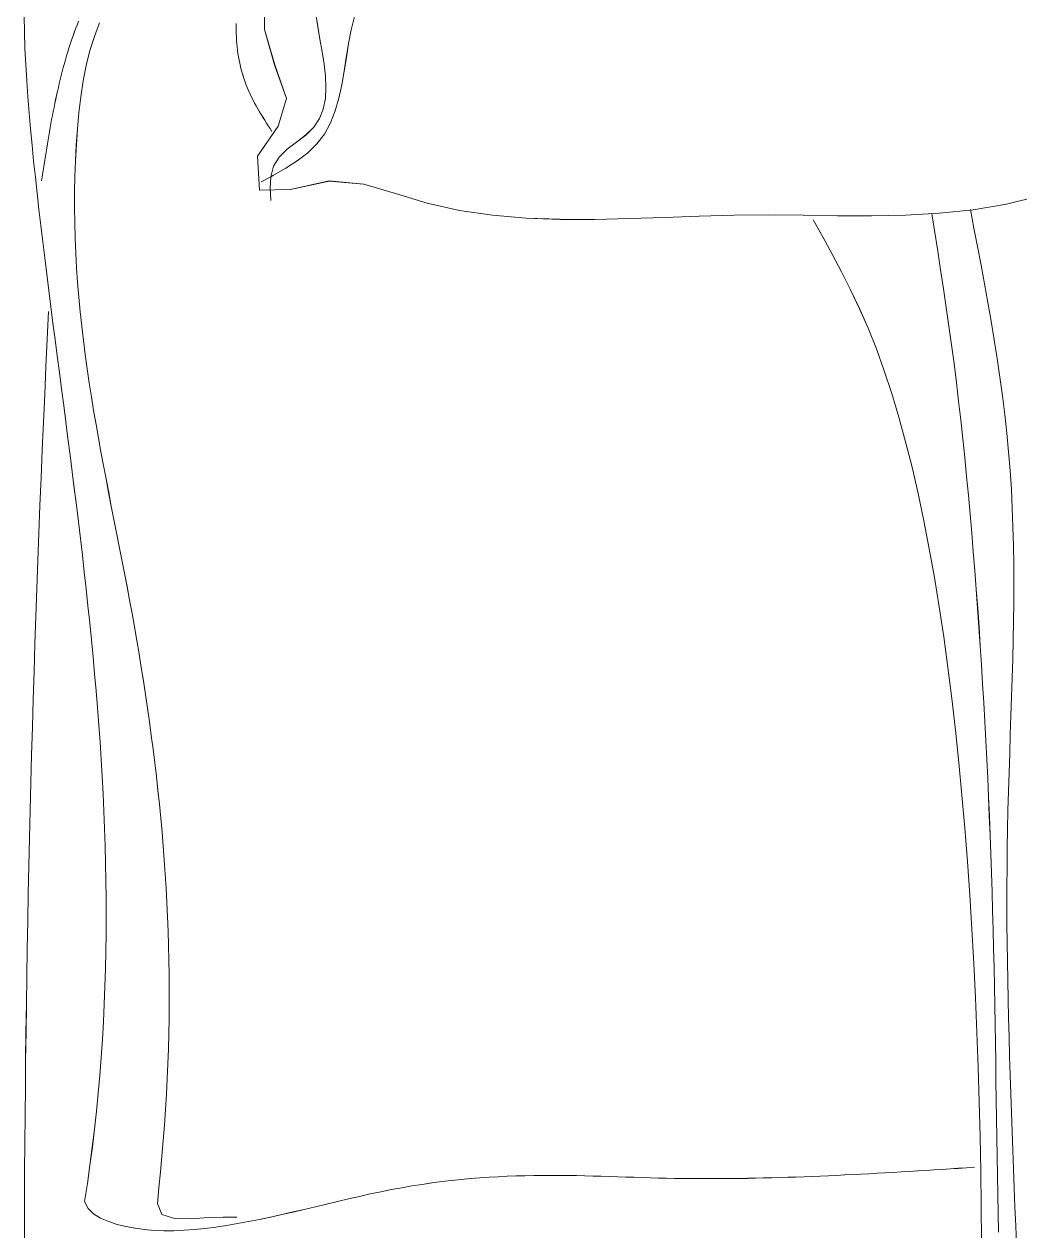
# Model space of a CAD drawing. Header units: centimetres. Extents: x 3695 to 5327, y 1631 to 2449.
# Drawn here: x 4837.7 to 4889.2, y 1975.5 to 2037.9 of the extents above; entities that cross this region are included whole.
import ezdxf

# ---------------------------------------------------------------- set-up
doc = ezdxf.new("R2010")
doc.units = ezdxf.units.CM
doc.layers.add('傢俱', color=7, linetype='Continuous', lineweight=15)

# ---------------------------------------------------------------- blocks, each defined once
blk = doc.blocks.new('沙發030')
for p, q in [((-148.134, -172.415), (-148.154, -171.44)), ((-146.371, -173.457), (-146.36, -171.663)), ((-147.24, -173.08), (-147.248, -172.102)), ((-148.114, -173.391), (-148.134, -172.415)), ((-106.195, -172.955), (-105.648, -172.909)), ((-105.648, -172.909), (-105.11, -172.879)), ((-105.11, -172.879), (-104.581, -172.866)), ((-104.581, -172.866), (-104.062, -172.873)), ((-104.062, -172.873), (-103.555, -172.9)), ((-103.555, -172.9), (-103.059, -172.949)), ((-148.093, -174.367), (-148.114, -173.391)), ((-147.235, -174.059), (-147.24, -173.08)), ((-146.373, -175.255), (-146.371, -173.457)), ((-110.182, -173.609), (-109.602, -173.491)), ((-109.602, -173.491), (-109.024, -173.378)), ((-109.024, -173.378), (-108.449, -173.273)), ((-108.449, -173.273), (-107.878, -173.176)), ((-107.878, -173.176), (-107.311, -173.09)), ((-107.151, -173.524), (-107.85, -173.509)), ((-107.311, -173.09), (-106.75, -173.016)), ((-106.378, -173.513), (-107.151, -173.524)), ((-106.75, -173.016), (-106.195, -172.955)), ((-105.487, -173.467), (-106.378, -173.513)), ((-104.619, -173.49), (-105.487, -173.467)), ((-103.979, -173.72), (-104.619, -173.49)), ((-103.059, -172.949), (-102.578, -173.021)), ((-102.578, -173.021), (-102.11, -173.118)), ((-102.11, -173.118), (-101.657, -173.241)), ((-101.657, -173.241), (-101.221, -173.392)), ((-101.221, -173.392), (-100.805, -173.574)), ((-147.232, -175.037), (-147.235, -174.059)), ((-113.075, -174.242), (-112.5, -174.115)), ((-112.5, -174.115), (-111.922, -173.987)), ((-111.922, -173.987), (-111.343, -173.859)), ((-111.343, -173.859), (-110.762, -173.733)), ((-110.762, -173.733), (-110.182, -173.609)), ((-103.758, -174.289), (-103.979, -173.72)), ((-100.805, -173.574), (-100.439, -173.799)), ((-100.439, -173.799), (-100.161, -174.087)), ((-100.161, -174.087), (-99.992, -174.445)), ((-148.072, -175.342), (-148.093, -174.367)), ((-116.408, -174.899), (-115.87, -174.808)), ((-115.87, -174.808), (-115.325, -174.709)), ((-115.325, -174.709), (-114.771, -174.601)), ((-114.771, -174.601), (-114.211, -174.487)), ((-114.211, -174.487), (-113.645, -174.366)), ((-113.645, -174.366), (-113.075, -174.242)), ((-103.838, -175.093), (-103.758, -174.289)), ((-100.151, -175.382), (-99.992, -174.445)), ((-148.051, -176.318), (-148.072, -175.342)), ((-147.23, -176.016), (-147.232, -175.037)), ((-146.366, -177.055), (-146.373, -175.255)), ((-145.211, -175.434), (-144.79, -175.414)), ((-144.79, -175.414), (-144.37, -175.394)), ((-144.37, -175.394), (-143.95, -175.374)), ((-143.95, -175.374), (-143.53, -175.355)), ((-143.53, -175.355), (-143.11, -175.336)), ((-143.11, -175.336), (-142.69, -175.317)), ((-142.69, -175.317), (-142.269, -175.299)), ((-142.269, -175.299), (-141.849, -175.281)), ((-141.849, -175.281), (-141.429, -175.264)), ((-141.429, -175.264), (-141.009, -175.247)), ((-141.009, -175.247), (-140.589, -175.231)), ((-140.589, -175.231), (-140.169, -175.215)), ((-140.169, -175.215), (-139.75, -175.2)), ((-139.75, -175.2), (-139.33, -175.186)), ((-139.33, -175.186), (-138.91, -175.173)), ((-138.91, -175.173), (-138.49, -175.16)), ((-138.49, -175.16), (-138.07, -175.149)), ((-138.07, -175.149), (-137.651, -175.138)), ((-137.651, -175.138), (-137.231, -175.129)), ((-137.231, -175.129), (-136.811, -175.12)), ((-136.811, -175.12), (-136.392, -175.113)), ((-136.392, -175.113), (-135.972, -175.106)), ((-135.972, -175.106), (-135.553, -175.101)), ((-135.553, -175.101), (-135.134, -175.098)), ((-135.134, -175.098), (-134.714, -175.095)), ((-134.714, -175.095), (-134.295, -175.094)), ((-134.295, -175.094), (-133.876, -175.094)), ((-133.876, -175.094), (-133.457, -175.096)), ((-133.457, -175.096), (-133.038, -175.099)), ((-133.038, -175.099), (-132.619, -175.104)), ((-132.619, -175.104), (-132.2, -175.11)), ((-132.2, -175.11), (-131.782, -175.118)), ((-131.782, -175.118), (-131.363, -175.128)), ((-131.363, -175.128), (-130.945, -175.139)), ((-130.945, -175.139), (-130.526, -175.152)), ((-130.526, -175.152), (-130.108, -175.168)), ((-130.108, -175.168), (-129.689, -175.184)), ((-129.689, -175.184), (-129.271, -175.203)), ((-129.271, -175.203), (-128.852, -175.222)), ((-128.852, -175.222), (-128.432, -175.242)), ((-128.432, -175.242), (-128.011, -175.263)), ((-128.011, -175.263), (-127.589, -175.284)), ((-127.589, -175.284), (-127.166, -175.304)), ((-127.166, -175.304), (-126.74, -175.324)), ((-126.74, -175.324), (-126.313, -175.343)), ((-126.313, -175.343), (-125.883, -175.36)), ((-125.883, -175.36), (-125.451, -175.376)), ((-125.451, -175.376), (-125.016, -175.39)), ((-125.016, -175.39), (-124.578, -175.401)), ((-124.578, -175.401), (-124.136, -175.41)), ((-124.136, -175.41), (-123.691, -175.416)), ((-123.691, -175.416), (-123.242, -175.418)), ((-123.242, -175.418), (-122.789, -175.416)), ((-122.789, -175.416), (-122.332, -175.411)), ((-122.332, -175.411), (-121.87, -175.401)), ((-121.87, -175.401), (-121.403, -175.386)), ((-121.403, -175.386), (-120.931, -175.366)), ((-120.931, -175.366), (-120.453, -175.341)), ((-120.453, -175.341), (-119.97, -175.309)), ((-119.97, -175.309), (-119.481, -175.272)), ((-119.481, -175.272), (-118.986, -175.228)), ((-118.986, -175.228), (-118.484, -175.177)), ((-118.484, -175.177), (-117.976, -175.119)), ((-117.976, -175.119), (-117.461, -175.054)), ((-117.461, -175.054), (-116.938, -174.98)), ((-116.938, -174.98), (-116.408, -174.899)), ((-103.936, -175.913), (-103.838, -175.093)), ((-100.298, -176.317), (-100.151, -175.382)), ((-147.231, -176.994), (-147.23, -176.016)), ((-146.051, -175.474), (-145.631, -175.454)), ((-145.631, -175.454), (-145.211, -175.434)), ((-104.027, -176.727), (-103.936, -175.913)), ((-148.031, -177.295), (-148.051, -176.318)), ((-100.435, -177.25), (-100.298, -176.317)), ((-148.012, -178.271), (-148.031, -177.295)), ((-147.232, -177.973), (-147.231, -176.994)), ((-146.349, -178.856), (-146.366, -177.055)), ((-104.11, -177.536), (-104.027, -176.727)), ((-100.562, -178.181), (-100.435, -177.25)), ((-104.186, -178.34), (-104.11, -177.536)), ((-147.993, -179.247), (-148.012, -178.271)), ((-147.234, -178.951), (-147.232, -177.973)), ((-104.254, -179.138), (-104.186, -178.34)), ((-100.678, -179.11), (-100.562, -178.181)), ((-147.236, -179.93), (-147.234, -178.951)), ((-146.323, -180.656), (-146.349, -178.856)), ((-104.315, -179.932), (-104.254, -179.138)), ((-100.784, -180.038), (-100.678, -179.11)), ((-147.977, -180.224), (-147.993, -179.247)), ((-147.962, -181.2), (-147.977, -180.224)), ((-147.238, -180.908), (-147.236, -179.93)), ((-104.369, -180.72), (-104.315, -179.932)), ((-100.881, -180.963), (-100.784, -180.038)), ((-147.239, -181.887), (-147.238, -180.908)), ((-146.287, -182.451), (-146.323, -180.656)), ((-104.416, -181.504), (-104.369, -180.72)), ((-100.967, -181.887), (-100.881, -180.963)), ((-147.949, -182.177), (-147.962, -181.2)), ((-104.455, -182.283), (-104.416, -181.504)), ((-147.939, -183.154), (-147.949, -182.177)), ((-147.24, -182.865), (-147.239, -181.887)), ((-104.488, -183.058), (-104.455, -182.283)), ((-101.045, -182.808), (-100.967, -181.887)), ((-147.239, -183.844), (-147.24, -182.865)), ((-146.24, -184.241), (-146.287, -182.451)), ((-101.113, -183.728), (-101.045, -182.808)), ((-147.932, -184.131), (-147.939, -183.154)), ((-104.514, -183.828), (-104.488, -183.058)), ((-147.928, -185.109), (-147.932, -184.131)), ((-147.237, -184.823), (-147.239, -183.844)), ((-104.534, -184.594), (-104.514, -183.828)), ((-101.173, -184.646), (-101.113, -183.728)), ((-146.182, -186.023), (-146.24, -184.241)), ((-104.547, -185.356), (-104.534, -184.594)), ((-101.224, -185.562), (-101.173, -184.646)), ((-147.927, -186.086), (-147.928, -185.109)), ((-147.232, -185.801), (-147.237, -184.823)), ((-104.554, -186.114), (-104.547, -185.356)), ((-147.225, -186.78), (-147.232, -185.801)), ((-146.113, -187.795), (-146.182, -186.023)), ((-101.267, -186.476), (-101.224, -185.562)), ((-147.93, -187.063), (-147.927, -186.086)), ((-104.555, -186.868), (-104.554, -186.114)), ((-101.302, -187.389), (-101.267, -186.476)), ((-147.937, -188.041), (-147.93, -187.063)), ((-147.217, -187.759), (-147.225, -186.78)), ((-104.55, -187.618), (-104.555, -186.868)), ((-147.205, -188.737), (-147.217, -187.759)), ((-146.032, -189.555), (-146.113, -187.795)), ((-104.538, -188.364), (-104.55, -187.618)), ((-101.328, -188.299), (-101.302, -187.389)), ((-147.949, -189.019), (-147.937, -188.041)), ((-104.521, -189.108), (-104.538, -188.364)), ((-101.348, -189.208), (-101.328, -188.299)), ((-147.965, -189.997), (-147.949, -189.019)), ((-147.192, -189.716), (-147.205, -188.737)), ((-104.499, -189.847), (-104.521, -189.108)), ((-147.176, -190.694), (-147.192, -189.716)), ((-145.939, -191.3), (-146.032, -189.555)), ((-101.359, -190.115), (-101.348, -189.208)), ((-147.986, -190.975), (-147.965, -189.997)), ((-104.47, -190.584), (-104.499, -189.847)), ((-101.364, -191.02), (-101.359, -190.115)), ((-148.013, -191.953), (-147.986, -190.975)), ((-147.158, -191.673), (-147.176, -190.694)), ((-104.437, -191.317), (-104.47, -190.584)), ((-101.362, -191.923), (-101.364, -191.02)), ((-145.832, -193.03), (-145.939, -191.3)), ((-104.398, -192.047), (-104.437, -191.317)), ((-148.045, -192.932), (-148.013, -191.953)), ((-147.137, -192.651), (-147.158, -191.673)), ((-104.354, -192.775), (-104.398, -192.047)), ((-101.353, -192.825), (-101.362, -191.923)), ((-147.114, -193.63), (-147.137, -192.651)), ((-104.305, -193.499), (-104.354, -192.775)), ((-101.338, -193.725), (-101.353, -192.825)), ((-148.083, -193.91), (-148.045, -192.932)), ((-145.713, -194.74), (-145.832, -193.03)), ((-104.25, -194.221), (-104.305, -193.499)), ((-148.125, -194.889), (-148.083, -193.91)), ((-147.089, -194.608), (-147.114, -193.63)), ((-101.316, -194.623), (-101.338, -193.725)), ((-147.061, -195.586), (-147.089, -194.608)), ((-145.58, -196.43), (-145.713, -194.74)), ((-104.192, -194.941), (-104.25, -194.221)), ((-101.289, -195.519), (-101.316, -194.623)), ((-148.171, -195.867), (-148.125, -194.889)), ((-104.128, -195.658), (-104.192, -194.941)), ((-148.219, -196.846), (-148.171, -195.867)), ((-147.03, -196.565), (-147.061, -195.586)), ((-104.06, -196.373), (-104.128, -195.658)), ((-101.256, -196.413), (-101.289, -195.519)), ((-146.996, -197.543), (-147.03, -196.565)), ((-145.433, -198.098), (-145.58, -196.43)), ((-103.987, -197.086), (-104.06, -196.373)), ((-101.217, -197.306), (-101.256, -196.413)), ((-148.268, -197.824), (-148.219, -196.846)), ((-103.911, -197.797), (-103.987, -197.086)), ((-148.317, -198.802), (-148.268, -197.824)), ((-146.96, -198.521), (-146.996, -197.543)), ((-103.83, -198.506), (-103.911, -197.797)), ((-101.173, -198.196), (-101.217, -197.306)), ((-146.921, -199.499), (-146.96, -198.521)), ((-145.272, -199.741), (-145.433, -198.098)), ((-103.745, -199.213), (-103.83, -198.506)), ((-101.125, -199.085), (-101.173, -198.196)), ((-148.365, -199.78), (-148.317, -198.802)), ((-101.071, -199.973), (-101.125, -199.085)), ((-148.411, -200.758), (-148.365, -199.78)), ((-146.88, -200.476), (-146.921, -199.499)), ((-145.095, -201.357), (-145.272, -199.741)), ((-103.656, -199.919), (-103.745, -199.213)), ((-103.563, -200.623), (-103.656, -199.919)), ((-101.013, -200.858), (-101.071, -199.973)), ((-148.454, -201.736), (-148.411, -200.758)), ((-146.835, -201.454), (-146.88, -200.476)), ((-103.467, -201.326), (-103.563, -200.623)), ((-100.951, -201.742), (-101.013, -200.858)), ((-146.788, -202.432), (-146.835, -201.454)), ((-144.904, -202.944), (-145.095, -201.357)), ((-103.367, -202.028), (-103.467, -201.326)), ((-148.493, -202.713), (-148.454, -201.736)), ((-103.264, -202.728), (-103.367, -202.028)), ((-100.885, -202.624), (-100.951, -201.742)), ((-148.527, -203.69), (-148.493, -202.713)), ((-146.738, -203.409), (-146.788, -202.432)), ((-103.158, -203.428), (-103.264, -202.728)), ((-100.815, -203.504), (-100.885, -202.624)), ((-146.685, -204.386), (-146.738, -203.409)), ((-144.696, -204.5), (-144.904, -202.944)), ((-103.048, -204.127), (-103.158, -203.428)), ((-100.741, -204.383), (-100.815, -203.504)), ((-148.555, -204.666), (-148.527, -203.69)), ((-102.935, -204.825), (-103.048, -204.127)), ((-148.575, -205.642), (-148.555, -204.666)), ((-146.628, -205.363), (-146.685, -204.386)), ((-144.473, -206.022), (-144.696, -204.5)), ((-100.664, -205.26), (-100.741, -204.383)), ((-146.569, -206.34), (-146.628, -205.363)), ((-102.82, -205.523), (-102.935, -204.825)), ((-100.585, -206.135), (-100.664, -205.26)), ((-148.586, -206.618), (-148.575, -205.642)), ((-144.233, -207.51), (-144.473, -206.022)), ((-102.701, -206.22), (-102.82, -205.523)), ((-148.588, -207.593), (-148.586, -206.618)), ((-146.507, -207.317), (-146.569, -206.34)), ((-102.58, -206.916), (-102.701, -206.22)), ((-100.502, -207.009), (-100.585, -206.135)), ((-102.457, -207.613), (-102.58, -206.916)), ((-100.417, -207.88), (-100.502, -207.009)), ((-148.58, -208.567), (-148.588, -207.593)), ((-146.441, -208.293), (-146.507, -207.317)), ((-143.975, -208.96), (-144.233, -207.51)), ((-102.333, -208.31), (-102.457, -207.613)), ((-100.329, -208.751), (-100.417, -207.88)), ((-146.373, -209.27), (-146.441, -208.293)), ((-102.207, -209.007), (-102.333, -208.31)), ((-148.56, -209.54), (-148.58, -208.567)), ((-143.701, -210.37), (-143.975, -208.96)), ((-102.081, -209.706), (-102.207, -209.007)), ((-100.239, -209.619), (-100.329, -208.751)), ((-148.527, -210.513), (-148.56, -209.54)), ((-146.301, -210.246), (-146.373, -209.27)), ((-101.955, -210.405), (-102.081, -209.706)), ((-100.148, -210.486), (-100.239, -209.619)), ((-146.224, -211.222), (-146.301, -210.246)), ((-143.408, -211.739), (-143.701, -210.37)), ((-148.48, -211.485), (-148.527, -210.513)), ((-101.829, -211.106), (-101.955, -210.405)), ((-100.055, -211.351), (-100.148, -210.486)), ((-148.419, -212.456), (-148.48, -211.485)), ((-146.144, -212.197), (-146.224, -211.222)), ((-101.705, -211.809), (-101.829, -211.106)), ((-99.96, -212.214), (-100.055, -211.351)), ((-146.059, -213.172), (-146.144, -212.197)), ((-143.097, -213.065), (-143.408, -211.739)), ((-101.582, -212.513), (-101.705, -211.809)), ((-99.865, -213.076), (-99.96, -212.214)), ((-148.342, -213.427), (-148.419, -212.456)), ((-101.462, -213.22), (-101.582, -212.513)), ((-148.25, -214.396), (-148.342, -213.427)), ((-145.97, -214.146), (-146.059, -213.172)), ((-142.767, -214.344), (-143.097, -213.065)), ((-101.345, -213.929), (-101.462, -213.22)), ((-99.768, -213.936), (-99.865, -213.076)), ((-101.231, -214.642), (-101.345, -213.929)), ((-99.671, -214.795), (-99.768, -213.936)), ((-148.146, -215.365), (-148.25, -214.396)), ((-145.874, -215.12), (-145.97, -214.146)), ((-142.419, -215.576), (-142.767, -214.344)), ((-101.121, -215.357), (-101.231, -214.642)), ((-148.029, -216.333), (-148.146, -215.365)), ((-145.774, -216.093), (-145.874, -215.12)), ((-101.015, -216.076), (-101.121, -215.357)), ((-99.574, -215.652), (-99.671, -214.795)), ((-142.05, -216.758), (-142.419, -215.576)), ((-99.476, -216.507), (-99.574, -215.652)), ((-147.902, -217.3), (-148.029, -216.333)), ((-145.667, -217.066), (-145.774, -216.093)), ((-100.915, -216.799), (-101.015, -216.076)), ((-99.378, -217.361), (-99.476, -216.507)), ((-145.554, -218.038), (-145.667, -217.066)), ((-141.662, -217.887), (-142.05, -216.758)), ((-100.82, -217.526), (-100.915, -216.799)), ((-147.765, -218.267), (-147.902, -217.3)), ((-100.731, -218.257), (-100.82, -217.526)), ((-99.281, -218.213), (-99.378, -217.361)), ((-147.62, -219.234), (-147.765, -218.267)), ((-145.436, -219.009), (-145.554, -218.038)), ((-141.253, -218.963), (-141.662, -217.887)), ((-100.649, -218.993), (-100.731, -218.257)), ((-99.184, -219.063), (-99.281, -218.213)), ((-145.312, -219.98), (-145.436, -219.009)), ((-140.824, -219.987), (-141.253, -218.963)), ((-100.574, -219.734), (-100.649, -218.993)), ((-99.088, -219.912), (-99.184, -219.063)), ((-147.468, -220.2), (-147.62, -219.234)), ((-100.508, -220.48), (-100.574, -219.734)), ((-147.309, -221.166), (-147.468, -220.2)), ((-145.185, -220.95), (-145.312, -219.98)), ((-140.38, -220.967), (-140.824, -219.987)), ((-98.994, -220.759), (-99.088, -219.912)), ((-145.054, -221.92), (-145.185, -220.95)), ((-139.922, -221.912), (-140.38, -220.967)), ((-100.449, -221.231), (-100.508, -220.48)), ((-98.9, -221.605), (-98.994, -220.759)), ((-147.146, -222.131), (-147.309, -221.166)), ((-100.399, -221.989), (-100.449, -221.231)), ((-98.808, -222.449), (-98.9, -221.605)), ((-146.979, -223.097), (-147.146, -222.131)), ((-144.921, -222.889), (-145.054, -221.92)), ((-139.454, -222.831), (-139.922, -221.912)), ((-100.359, -222.752), (-100.399, -221.989)), ((-138.98, -223.732), (-139.454, -222.831)), ((-100.329, -223.522), (-100.359, -222.752)), ((-98.717, -223.291), (-98.808, -222.449)), ((-146.81, -224.062), (-146.979, -223.097)), ((-144.786, -223.859), (-144.921, -222.889)), ((-98.629, -224.132), (-98.717, -223.291)), ((-146.64, -225.027), (-146.81, -224.062)), ((-144.65, -224.828), (-144.786, -223.859)), ((-138.503, -224.625), (-138.98, -223.732)), ((-100.31, -224.299), (-100.329, -223.522)), ((-100.302, -225.082), (-100.31, -224.299)), ((-98.543, -224.972), (-98.629, -224.132)), ((-150.259, -225.673), (-148.52, -225.275)), ((-148.52, -225.275), (-146.779, -225.01)), ((-146.779, -225.01), (-145.034, -224.855)), ((-145.034, -224.855), (-143.284, -224.786)), ((-143.284, -224.786), (-141.529, -224.781)), ((-141.529, -224.781), (-139.765, -224.815)), ((-139.765, -224.815), (-137.993, -224.866)), ((-137.993, -224.866), (-136.211, -224.91)), ((-136.211, -224.91), (-134.417, -224.924)), ((-134.417, -224.924), (-132.614, -224.905)), ((-132.614, -224.905), (-130.807, -224.869)), ((-130.807, -224.869), (-129.002, -224.836)), ((-129.002, -224.836), (-127.205, -224.826)), ((-127.205, -224.826), (-125.421, -224.859)), ((-125.421, -224.859), (-123.658, -224.953)), ((-123.658, -224.953), (-121.921, -225.129)), ((-121.921, -225.129), (-120.216, -225.406)), ((-100.305, -225.873), (-100.302, -225.082)), ((-98.459, -225.81), (-98.543, -224.972)), ((-120.216, -225.406), (-118.548, -225.804)), ((-118.548, -225.804), (-116.922, -226.334)), ((-100.321, -226.672), (-100.305, -225.873)), ((-98.378, -226.646), (-98.459, -225.81)), ((-116.922, -226.334), (-115.278, -226.846)), ((-111.491, -226.631), (-109.889, -226.617)), ((-110.444, -226.705), (-110.461, -226.076)), ((-109.889, -226.617), (-109.817, -228.372)), ((-115.278, -226.846), (-113.499, -227.035)), ((-113.499, -227.035), (-111.491, -226.631)), ((-110.48, -227.306), (-110.444, -226.705)), ((-110.48, -227.306), (-109.977, -227.044)), ((-100.35, -227.478), (-100.321, -226.672)), ((-98.301, -227.481), (-98.378, -226.646)), ((-111.86, -228.103), (-111.26, -227.731)), ((-111.26, -227.731), (-110.627, -227.382)), ((-110.922, -228.317), (-110.624, -227.851)), ((-110.627, -227.382), (-110.48, -227.306)), ((-110.624, -227.851), (-110.48, -227.306)), ((-100.392, -228.293), (-100.35, -227.478)), ((-98.725, -227.921), (-98.688, -227.709)), ((-98.688, -227.709), (-98.652, -227.497)), ((-98.652, -227.497), (-98.615, -227.286)), ((-98.226, -228.314), (-98.301, -227.481)), ((-112.411, -228.509), (-111.86, -228.103)), ((-111.351, -228.713), (-110.922, -228.317)), ((-109.817, -228.372), (-110.895, -229.907)), ((-100.448, -229.116), (-100.392, -228.293)), ((-98.836, -228.555), (-98.798, -228.343)), ((-98.798, -228.343), (-98.761, -228.132)), ((-98.761, -228.132), (-98.725, -227.921)), ((-98.155, -229.146), (-98.226, -228.314)), ((-113.3, -229.469), (-112.896, -228.961)), ((-112.896, -228.961), (-112.411, -228.509)), ((-112.332, -229.434), (-111.844, -229.074)), ((-111.844, -229.074), (-111.351, -228.713)), ((-100.519, -229.946), (-100.448, -229.116)), ((-98.949, -229.188), (-98.911, -228.977)), ((-98.911, -228.977), (-98.873, -228.766)), ((-98.873, -228.766), (-98.836, -228.555)), ((-113.621, -230.036), (-113.3, -229.469)), ((-112.748, -229.826), (-112.332, -229.434)), ((-110.486, -229.793), (-110.577, -229.646)), ((-99.068, -229.819), (-99.028, -229.609)), ((-99.028, -229.609), (-98.988, -229.398)), ((-98.988, -229.398), (-98.949, -229.188)), ((-98.089, -229.977), (-98.155, -229.146)), ((-113.873, -230.652), (-113.621, -230.036)), ((-113.254, -230.763), (-113.052, -230.27)), ((-113.052, -230.27), (-112.748, -229.826)), ((-110.895, -229.907), (-111.36, -231.334)), ((-110.395, -229.939), (-110.486, -229.793)), ((-110.305, -230.086), (-110.395, -229.939)), ((-110.215, -230.234), (-110.305, -230.086)), ((-110.127, -230.381), (-110.215, -230.234)), ((-100.609, -230.777), (-100.519, -229.946)), ((-99.192, -230.447), (-99.15, -230.238)), ((-99.15, -230.238), (-99.109, -230.029)), ((-99.109, -230.029), (-99.068, -229.819)), ((-98.03, -230.809), (-98.089, -229.977)), ((-114.071, -231.307), (-113.873, -230.652)), ((-113.368, -231.298), (-113.254, -230.763)), ((-110.039, -230.529), (-110.127, -230.381)), ((-109.953, -230.678), (-110.039, -230.529)), ((-109.869, -230.827), (-109.953, -230.678)), ((-109.787, -230.978), (-109.869, -230.827)), ((-109.707, -231.128), (-109.787, -230.978)), ((-100.721, -231.603), (-100.609, -230.777)), ((-99.324, -231.073), (-99.279, -230.865)), ((-99.279, -230.865), (-99.235, -230.656)), ((-99.235, -230.656), (-99.192, -230.447)), ((-97.977, -231.64), (-98.03, -230.809)), ((-114.229, -231.992), (-114.071, -231.307)), ((-113.41, -231.868), (-113.368, -231.298)), ((-111.36, -231.334), (-110.774, -233.089)), ((-109.63, -231.28), (-109.707, -231.128)), ((-109.556, -231.433), (-109.63, -231.28)), ((-109.484, -231.587), (-109.556, -231.433)), ((-109.416, -231.742), (-109.484, -231.587)), ((-100.86, -232.416), (-100.721, -231.603)), ((-99.465, -231.695), (-99.417, -231.488)), ((-99.417, -231.488), (-99.37, -231.281)), ((-99.37, -231.281), (-99.324, -231.073)), ((-114.363, -232.698), (-114.229, -231.992)), ((-113.393, -232.468), (-113.41, -231.868)), ((-109.351, -231.899), (-109.416, -231.742)), ((-109.29, -232.057), (-109.351, -231.899)), ((-109.233, -232.216), (-109.29, -232.057)), ((-109.18, -232.377), (-109.233, -232.216)), ((-99.616, -232.312), (-99.565, -232.107)), ((-99.565, -232.107), (-99.514, -231.901)), ((-99.514, -231.901), (-99.465, -231.695)), ((-97.933, -232.473), (-97.977, -231.64)), ((-114.488, -233.414), (-114.363, -232.698)), ((-113.333, -233.09), (-113.393, -232.468)), ((-109.13, -232.539), (-109.18, -232.377)), ((-109.084, -232.702), (-109.13, -232.539)), ((-109.042, -232.866), (-109.084, -232.702)), ((-109.004, -233.032), (-109.042, -232.866)), ((-101.029, -233.21), (-100.86, -232.416)), ((-99.78, -232.925), (-99.724, -232.721)), ((-99.724, -232.721), (-99.669, -232.517)), ((-99.669, -232.517), (-99.616, -232.312)), ((-97.897, -233.307), (-97.933, -232.473)), ((-114.617, -234.131), (-114.488, -233.414)), ((-113.244, -233.728), (-113.333, -233.09)), ((-110.774, -233.089), (-110.272, -234.921)), ((-108.969, -233.199), (-109.004, -233.032)), ((-108.938, -233.366), (-108.969, -233.199)), ((-108.911, -233.535), (-108.938, -233.366)), ((-101.231, -233.978), (-101.029, -233.21)), ((-99.957, -233.531), (-99.896, -233.33)), ((-99.896, -233.33), (-99.837, -233.127)), ((-99.837, -233.127), (-99.78, -232.925)), ((-97.872, -234.143), (-97.897, -233.307)), ((-113.14, -234.376), (-113.244, -233.728)), ((-108.886, -233.704), (-108.911, -233.535)), ((-108.866, -233.875), (-108.886, -233.704)), ((-108.848, -234.046), (-108.866, -233.875)), ((-108.834, -234.218), (-108.848, -234.046)), ((-101.472, -234.714), (-101.231, -233.978)), ((-100.148, -234.132), (-100.083, -233.932)), ((-100.083, -233.932), (-100.019, -233.732)), ((-100.019, -233.732), (-99.957, -233.531)), ((-114.767, -234.839), (-114.617, -234.131)), ((-113.036, -235.028), (-113.14, -234.376)), ((-108.824, -234.39), (-108.834, -234.218)), ((-108.816, -234.563), (-108.824, -234.39)), ((-108.812, -234.737), (-108.816, -234.563)), ((-108.811, -234.911), (-108.812, -234.737)), ((-101.754, -235.411), (-101.472, -234.714)), ((-100.43, -234.922), (-100.357, -234.726)), ((-100.357, -234.726), (-100.285, -234.529)), ((-100.285, -234.529), (-100.216, -234.331)), ((-100.216, -234.331), (-100.148, -234.132)), ((-97.857, -234.982), (-97.872, -234.143)), ((-114.95, -235.53), (-114.767, -234.839)), ((-112.947, -235.677), (-113.036, -235.028)), ((-110.272, -234.921), (-110.321, -236.703)), ((-108.818, -235.261), (-108.813, -235.086)), ((-108.813, -235.086), (-108.811, -234.911)), ((-100.662, -235.506), (-100.583, -235.312)), ((-100.583, -235.312), (-100.505, -235.117)), ((-100.505, -235.117), (-100.43, -234.922)), ((-97.855, -235.823), (-97.857, -234.982))]:
    blk.add_line(p, q)
blk.add_arc((-1123.328, -153.066), 1026.672, 356.23263, 1.357378)

msp = doc.modelspace()

# ---------------------------------------------------------------- linework, layer by layer
at = {"layer": '傢俱'}
for p, q in [((4850.152, 2037.614), (4850.173, 2039.396)), ((4852.815, 2038.413), (4852.915, 2037.766)), ((4837.723, 2038.315), (4837.738, 2037.473)), ((4840.458, 2037.848), (4840.384, 2037.652)), ((4840.535, 2038.043), (4840.458, 2037.848)), ((4841.627, 2037.965), (4841.356, 2037.264)), ((4848.693, 2037.93), (4848.691, 2037.755)), ((4854.82, 2038.298), (4854.648, 2037.604)), ((4837.738, 2037.473), (4837.766, 2036.635)), ((4840.241, 2037.258), (4840.173, 2037.059)), ((4840.312, 2037.455), (4840.241, 2037.258)), ((4840.384, 2037.652), (4840.312, 2037.455)), ((4841.356, 2037.264), (4841.128, 2036.525)), ((4848.691, 2037.755), (4848.692, 2037.58)), ((4848.692, 2037.58), (4848.695, 2037.406)), ((4848.695, 2037.406), (4848.703, 2037.232)), ((4848.703, 2037.232), (4848.713, 2037.059)), ((4850.684, 2035.79), (4850.152, 2037.614)), ((4852.915, 2037.766), (4853.029, 2037.116)), ((4854.648, 2037.604), (4854.51, 2036.894)), ((4837.766, 2036.635), (4837.805, 2035.8)), ((4840.043, 2036.661), (4839.98, 2036.46)), ((4840.107, 2036.86), (4840.043, 2036.661)), ((4840.173, 2037.059), (4840.107, 2036.86)), ((4841.128, 2036.525), (4840.938, 2035.753)), ((4848.713, 2037.059), (4848.726, 2036.887)), ((4848.726, 2036.887), (4848.743, 2036.716)), ((4848.743, 2036.716), (4848.763, 2036.545)), ((4848.763, 2036.545), (4848.787, 2036.375)), ((4853.029, 2037.116), (4853.143, 2036.469)), ((4854.51, 2036.894), (4854.392, 2036.175)), ((4839.861, 2036.057), (4839.804, 2035.855)), ((4839.92, 2036.259), (4839.861, 2036.057)), ((4839.98, 2036.46), (4839.92, 2036.259)), ((4848.787, 2036.375), (4848.814, 2036.206)), ((4848.814, 2036.206), (4848.844, 2036.037)), ((4848.844, 2036.037), (4848.878, 2035.87)), ((4853.143, 2036.469), (4853.243, 2035.832)), ((4854.392, 2036.175), (4854.279, 2035.457)), ((4837.805, 2035.8), (4837.854, 2034.966)), ((4839.694, 2035.447), (4839.641, 2035.243)), ((4839.748, 2035.651), (4839.694, 2035.447)), ((4839.804, 2035.855), (4839.748, 2035.651)), ((4840.938, 2035.753), (4840.782, 2034.956)), ((4848.878, 2035.87), (4848.915, 2035.704)), ((4848.915, 2035.704), (4848.956, 2035.539)), ((4848.956, 2035.539), (4849.001, 2035.376)), ((4849.001, 2035.376), (4849.049, 2035.213)), ((4851.298, 2034.045), (4850.684, 2035.79)), ((4853.243, 2035.832), (4853.313, 2035.211)), ((4854.279, 2035.457), (4854.157, 2034.749)), ((4837.854, 2034.966), (4837.912, 2034.134)), ((4839.54, 2034.832), (4839.492, 2034.626)), ((4839.59, 2035.038), (4839.54, 2034.832)), ((4839.641, 2035.243), (4839.59, 2035.038)), ((4840.782, 2034.956), (4840.656, 2034.141)), ((4849.049, 2035.213), (4849.101, 2035.052)), ((4849.101, 2035.052), (4849.157, 2034.892)), ((4849.157, 2034.892), (4849.217, 2034.734)), ((4849.217, 2034.734), (4849.28, 2034.577)), ((4853.313, 2035.211), (4853.339, 2034.612)), ((4854.157, 2034.749), (4854.009, 2034.062)), ((4837.912, 2034.134), (4837.978, 2033.304)), ((4839.399, 2034.213), (4839.354, 2034.005)), ((4839.445, 2034.42), (4839.399, 2034.213)), ((4839.492, 2034.626), (4839.445, 2034.42)), ((4840.656, 2034.141), (4840.557, 2033.314)), ((4849.28, 2034.577), (4849.348, 2034.421)), ((4849.348, 2034.421), (4849.418, 2034.267)), ((4849.418, 2034.267), (4849.492, 2034.115)), ((4849.492, 2034.115), (4849.569, 2033.963)), ((4850.857, 2032.61), (4851.298, 2034.045)), ((4853.307, 2034.041), (4853.201, 2033.505)), ((4853.339, 2034.612), (4853.307, 2034.041)), ((4854.009, 2034.062), (4853.822, 2033.403)), ((4839.268, 2033.589), (4839.227, 2033.38)), ((4839.311, 2033.797), (4839.268, 2033.589)), ((4839.354, 2034.005), (4839.311, 2033.797)), ((4849.569, 2033.963), (4849.649, 2033.812)), ((4849.649, 2033.812), (4849.731, 2033.663)), ((4849.731, 2033.663), (4849.816, 2033.514)), ((4849.816, 2033.514), (4849.902, 2033.366)), ((4853.201, 2033.505), (4853.007, 2033.009)), ((4853.822, 2033.403), (4853.58, 2032.784)), ((4837.978, 2033.304), (4838.052, 2032.473)), ((4839.147, 2032.961), (4839.108, 2032.751)), ((4839.186, 2033.171), (4839.147, 2032.961)), ((4839.227, 2033.38), (4839.186, 2033.171)), ((4840.557, 2033.314), (4840.481, 2032.481)), ((4849.902, 2033.366), (4849.991, 2033.219)), ((4849.991, 2033.219), (4850.08, 2033.072)), ((4850.08, 2033.072), (4850.171, 2032.926)), ((4850.171, 2032.926), (4850.263, 2032.78)), ((4850.263, 2032.78), (4850.356, 2032.635)), ((4853.007, 2033.009), (4852.71, 2032.559)), ((4853.58, 2032.784), (4853.268, 2032.212)), ((4838.052, 2032.473), (4838.131, 2031.643)), ((4839.032, 2032.331), (4838.996, 2032.12)), ((4839.07, 2032.541), (4839.032, 2032.331)), ((4839.108, 2032.751), (4839.07, 2032.541)), ((4840.481, 2032.481), (4840.423, 2031.65)), ((4849.804, 2031.058), (4850.857, 2032.61)), ((4850.356, 2032.635), (4850.449, 2032.489)), ((4850.449, 2032.489), (4850.543, 2032.344)), ((4852.301, 2032.161), (4851.819, 2031.793)), ((4852.71, 2032.559), (4852.301, 2032.161)), ((4853.268, 2032.212), (4852.873, 2031.697)), ((4838.131, 2031.643), (4838.215, 2030.812)), ((4838.924, 2031.698), (4838.889, 2031.486)), ((4838.96, 2031.909), (4838.924, 2031.698)), ((4838.996, 2032.12), (4838.96, 2031.909)), ((4840.423, 2031.65), (4840.381, 2030.826)), ((4851.819, 2031.793), (4851.332, 2031.424)), ((4852.873, 2031.697), (4852.395, 2031.237)), ((4838.821, 2031.063), (4838.787, 2030.851)), ((4838.855, 2031.275), (4838.821, 2031.063)), ((4838.889, 2031.486), (4838.855, 2031.275)), ((4849.904, 2029.304), (4849.804, 2031.058)), ((4850.909, 2031.021), (4850.619, 2030.551)), ((4851.332, 2031.424), (4850.909, 2031.021)), ((4852.395, 2031.237), (4851.851, 2030.822)), ((4838.215, 2030.812), (4838.303, 2029.98)), ((4838.72, 2030.427), (4838.687, 2030.215)), ((4838.753, 2030.639), (4838.72, 2030.427)), ((4838.787, 2030.851), (4838.753, 2030.639)), ((4840.381, 2030.826), (4840.352, 2030.011)), ((4850.619, 2030.551), (4850.484, 2030.003)), ((4851.256, 2030.44), (4850.629, 2030.081)), ((4851.851, 2030.822), (4851.256, 2030.44)), ((4838.303, 2029.98), (4838.394, 2029.147)), ((4838.654, 2030.003), (4838.621, 2029.791)), ((4838.687, 2030.215), (4838.654, 2030.003)), ((4840.352, 2030.011), (4840.336, 2029.204)), ((4850.484, 2030.003), (4849.985, 2029.733)), ((4850.484, 2030.003), (4850.457, 2029.401)), ((4850.629, 2030.081), (4850.484, 2030.003)), ((4853.507, 2029.781), (4851.505, 2029.344)), ((4855.289, 2029.621), (4853.507, 2029.781)), ((4838.394, 2029.147), (4838.489, 2028.312)), ((4840.336, 2029.204), (4840.334, 2028.405)), ((4851.505, 2029.344), (4849.904, 2029.304)), ((4850.457, 2029.401), (4850.484, 2028.773)), ((4856.94, 2029.135), (4855.289, 2029.621)), ((4858.575, 2028.632), (4856.94, 2029.135)), ((4840.334, 2028.405), (4840.343, 2027.615)), ((4860.249, 2028.261), (4858.575, 2028.632)), ((4888.552, 2028.589), (4886.815, 2028.296)), ((4890.284, 2029.015), (4888.552, 2028.589)), ((4838.489, 2028.312), (4838.586, 2027.476)), ((4861.958, 2028.012), (4860.249, 2028.261)), ((4863.698, 2027.864), (4861.958, 2028.012)), ((4865.463, 2027.798), (4863.698, 2027.864)), ((4867.246, 2027.794), (4865.463, 2027.798)), ((4869.043, 2027.833), (4867.246, 2027.794)), ((4870.847, 2027.895), (4869.043, 2027.833)), ((4872.654, 2027.96), (4870.847, 2027.895)), ((4874.457, 2028.009), (4872.654, 2027.96)), ((4876.25, 2028.024), (4874.457, 2028.009)), ((4878.033, 2028.008), (4876.25, 2028.024)), ((4879.805, 2027.986), (4878.033, 2028.008)), ((4881.569, 2027.981), (4879.805, 2027.986)), ((4883.324, 2028.015), (4881.569, 2027.981)), ((4885.073, 2028.112), (4883.324, 2028.015)), ((4884.689, 2028.079), (4884.841, 2027.112)), ((4886.815, 2028.296), (4885.073, 2028.112)), ((4886.676, 2028.31), (4886.862, 2027.348)), ((4838.586, 2027.476), (4838.686, 2026.638)), ((4840.343, 2027.615), (4840.364, 2026.831)), ((4878.547, 2027.776), (4879.038, 2026.891)), ((4886.862, 2027.348), (4887.046, 2026.385)), ((4838.686, 2026.638), (4838.788, 2025.799)), ((4840.364, 2026.831), (4840.396, 2026.055)), ((4879.038, 2026.891), (4879.527, 2025.997)), ((4884.841, 2027.112), (4884.991, 2026.145)), ((4840.396, 2026.055), (4840.438, 2025.286)), ((4879.527, 2025.997), (4880.009, 2025.086)), ((4884.991, 2026.145), (4885.14, 2025.177)), ((4887.046, 2026.385), (4887.229, 2025.423)), ((4838.788, 2025.799), (4838.892, 2024.958)), ((4840.438, 2025.286), (4840.491, 2024.523)), ((4887.229, 2025.423), (4887.408, 2024.46)), ((4838.892, 2024.958), (4838.997, 2024.115)), ((4880.009, 2025.086), (4880.482, 2024.149)), ((4885.14, 2025.177), (4885.287, 2024.21)), ((4838.997, 2024.115), (4839.105, 2023.271)), ((4840.491, 2024.523), (4840.552, 2023.766)), ((4880.482, 2024.149), (4880.942, 2023.176)), ((4885.287, 2024.21), (4885.43, 2023.242)), ((4887.408, 2024.46), (4887.582, 2023.497)), ((4840.552, 2023.766), (4840.623, 2023.016)), ((4887.582, 2023.497), (4887.75, 2022.534)), ((4839.105, 2023.271), (4839.213, 2022.425)), ((4840.623, 2023.016), (4840.702, 2022.271)), ((4880.942, 2023.176), (4881.387, 2022.159)), ((4885.43, 2023.242), (4885.569, 2022.273)), ((4839.213, 2022.425), (4839.323, 2021.578)), ((4840.702, 2022.271), (4840.789, 2021.532)), ((4885.569, 2022.273), (4885.704, 2021.304)), ((4887.75, 2022.534), (4887.91, 2021.569)), ((4839.323, 2021.578), (4839.434, 2020.73)), ((4881.387, 2022.159), (4881.814, 2021.091)), ((4887.91, 2021.569), (4888.063, 2020.605)), ((4840.789, 2021.532), (4840.883, 2020.797)), ((4881.814, 2021.091), (4882.22, 2019.967)), ((4885.704, 2021.304), (4885.832, 2020.334)), ((4839.434, 2020.73), (4839.545, 2019.879)), ((4840.883, 2020.797), (4840.983, 2020.068)), ((4885.832, 2020.334), (4885.954, 2019.364)), ((4888.063, 2020.605), (4888.206, 2019.64)), ((4839.545, 2019.879), (4839.656, 2019.027)), ((4840.983, 2020.068), (4841.09, 2019.342)), ((4882.22, 2019.967), (4882.608, 2018.792)), ((4841.09, 2019.342), (4841.202, 2018.621)), ((4885.954, 2019.364), (4886.071, 2018.392)), ((4888.206, 2019.64), (4888.338, 2018.673)), ((4839.656, 2019.027), (4839.768, 2018.174)), ((4841.202, 2018.621), (4841.319, 2017.904)), ((4882.608, 2018.792), (4882.977, 2017.566)), ((4888.338, 2018.673), (4888.458, 2017.706)), ((4839.768, 2018.174), (4839.879, 2017.319)), ((4841.319, 2017.904), (4841.441, 2017.191)), ((4886.071, 2018.392), (4886.182, 2017.42)), ((4839.879, 2017.319), (4839.99, 2016.462)), ((4841.441, 2017.191), (4841.566, 2016.48)), ((4882.977, 2017.566), (4883.327, 2016.292)), ((4886.182, 2017.42), (4886.287, 2016.447)), ((4888.458, 2017.706), (4888.565, 2016.739)), ((4888.565, 2016.739), (4888.658, 2015.77)), ((4839.99, 2016.462), (4840.1, 2015.603)), ((4841.566, 2016.48), (4841.695, 2015.773)), ((4883.327, 2016.292), (4883.659, 2014.972)), ((4886.287, 2016.447), (4886.388, 2015.474)), ((4840.1, 2015.603), (4840.21, 2014.743)), ((4841.695, 2015.773), (4841.827, 2015.068)), ((4886.388, 2015.474), (4886.484, 2014.5)), ((4888.658, 2015.77), (4888.735, 2014.8)), ((4840.21, 2014.743), (4840.318, 2013.881)), ((4841.827, 2015.068), (4841.961, 2014.366)), ((4883.659, 2014.972), (4883.974, 2013.608)), ((4888.735, 2014.8), (4888.798, 2013.829)), ((4841.961, 2014.366), (4842.096, 2013.665)), ((4886.484, 2014.5), (4886.576, 2013.525)), ((4840.318, 2013.881), (4840.425, 2013.018)), ((4842.096, 2013.665), (4842.233, 2012.966)), ((4883.974, 2013.608), (4884.272, 2012.202)), ((4886.576, 2013.525), (4886.664, 2012.55)), ((4888.798, 2013.829), (4888.846, 2012.856)), ((4840.425, 2013.018), (4840.531, 2012.153)), ((4842.233, 2012.966), (4842.371, 2012.269)), ((4888.846, 2012.856), (4888.882, 2011.883)), ((4842.371, 2012.269), (4842.508, 2011.573)), ((4884.272, 2012.202), (4884.552, 2010.756)), ((4886.664, 2012.55), (4886.748, 2011.575)), ((4840.531, 2012.153), (4840.635, 2011.286)), ((4842.508, 2011.573), (4842.645, 2010.878)), ((4886.748, 2011.575), (4886.83, 2010.6)), ((4888.882, 2011.883), (4888.906, 2010.909)), ((4840.635, 2011.286), (4840.736, 2010.417)), ((4840.736, 2010.417), (4840.836, 2009.547)), ((4842.645, 2010.878), (4842.781, 2010.183)), ((4884.552, 2010.756), (4884.817, 2009.273)), ((4886.83, 2010.6), (4886.908, 2009.624)), ((4888.906, 2010.909), (4888.92, 2009.935)), ((4842.781, 2010.183), (4842.915, 2009.488)), ((4888.92, 2009.935), (4888.924, 2008.959)), ((4840.836, 2009.547), (4840.932, 2008.675)), ((4842.915, 2009.488), (4843.048, 2008.793)), ((4884.817, 2009.273), (4885.065, 2007.754)), ((4886.908, 2009.624), (4886.983, 2008.649)), ((4840.932, 2008.675), (4841.026, 2007.801)), ((4843.048, 2008.793), (4843.177, 2008.098)), ((4886.983, 2008.649), (4887.055, 2007.673)), ((4888.924, 2008.959), (4888.92, 2007.983)), ((4841.026, 2007.801), (4841.117, 2006.925)), ((4843.177, 2008.098), (4843.304, 2007.403)), ((4888.92, 2007.983), (4888.908, 2007.006)), ((4843.304, 2007.403), (4843.428, 2006.707)), ((4885.065, 2007.754), (4885.297, 2006.201)), ((4887.055, 2007.673), (4887.124, 2006.696)), ((4841.117, 2006.925), (4841.205, 2006.048)), ((4843.428, 2006.707), (4843.549, 2006.01)), ((4887.124, 2006.696), (4887.19, 2005.72)), ((4888.908, 2007.006), (4888.89, 2006.029)), ((4841.205, 2006.048), (4841.289, 2005.169)), ((4843.549, 2006.01), (4843.667, 2005.312)), ((4885.297, 2006.201), (4885.515, 2004.618)), ((4888.89, 2006.029), (4888.867, 2005.051)), ((4843.667, 2005.312), (4843.781, 2004.613)), ((4887.19, 2005.72), (4887.253, 2004.743)), ((4841.289, 2005.169), (4841.37, 2004.288)), ((4887.253, 2004.743), (4887.313, 2003.767)), ((4888.867, 2005.051), (4888.84, 2004.073)), ((4841.37, 2004.288), (4841.446, 2003.405)), ((4843.781, 2004.613), (4843.892, 2003.913)), ((4885.515, 2004.618), (4885.717, 2003.005)), ((4888.84, 2004.073), (4888.81, 2003.095)), ((4843.892, 2003.913), (4844, 2003.212)), ((4887.313, 2003.767), (4887.371, 2002.79)), ((4841.446, 2003.405), (4841.519, 2002.521)), ((4844, 2003.212), (4844.104, 2002.509)), ((4885.717, 2003.005), (4885.905, 2001.365)), ((4888.81, 2003.095), (4888.777, 2002.116)), ((4841.519, 2002.521), (4841.587, 2001.635)), ((4844.104, 2002.509), (4844.204, 2001.805)), ((4887.371, 2002.79), (4887.425, 2001.812)), ((4841.587, 2001.635), (4841.65, 2000.746)), ((4844.204, 2001.805), (4844.301, 2001.099)), ((4887.425, 2001.812), (4887.477, 2000.835)), ((4888.777, 2002.116), (4888.744, 2001.137)), ((4844.301, 2001.099), (4844.393, 2000.391)), ((4885.905, 2001.365), (4886.079, 1999.7)), ((4888.744, 2001.137), (4888.711, 2000.158)), ((4841.65, 2000.746), (4841.708, 1999.856)), ((4844.393, 2000.391), (4844.481, 1999.682)), ((4887.477, 2000.835), (4887.527, 1999.858)), ((4841.708, 1999.856), (4841.761, 1998.965)), ((4886.079, 1999.7), (4886.24, 1998.012)), ((4887.527, 1999.858), (4887.573, 1998.88)), ((4888.711, 2000.158), (4888.679, 1999.179)), ((4844.481, 1999.682), (4844.565, 1998.97)), ((4888.679, 1999.179), (4888.649, 1998.199)), ((4841.761, 1998.965), (4841.808, 1998.071)), ((4844.565, 1998.97), (4844.645, 1998.256)), ((4887.573, 1998.88), (4887.617, 1997.902)), ((4841.808, 1998.071), (4841.85, 1997.175)), ((4844.645, 1998.256), (4844.72, 1997.54)), ((4886.24, 1998.012), (4886.387, 1996.304)), ((4887.617, 1997.902), (4887.659, 1996.925)), ((4888.649, 1998.199), (4888.623, 1997.22)), ((4844.72, 1997.54), (4844.791, 1996.822)), ((4888.623, 1997.22), (4888.601, 1996.241)), ((4841.85, 1997.175), (4841.886, 1996.278)), ((4844.791, 1996.822), (4844.857, 1996.101)), ((4887.659, 1996.925), (4887.697, 1995.947)), ((4841.886, 1996.278), (4841.916, 1995.379)), ((4844.857, 1996.101), (4844.917, 1995.377)), ((4886.387, 1996.304), (4886.521, 1994.576)), ((4887.697, 1995.947), (4887.734, 1994.969)), ((4888.601, 1996.241), (4888.584, 1995.263)), ((4841.916, 1995.379), (4841.94, 1994.477)), ((4844.917, 1995.377), (4844.973, 1994.65)), ((4887.734, 1994.969), (4887.768, 1993.99)), ((4888.584, 1995.263), (4888.573, 1994.284)), ((4841.94, 1994.477), (4841.957, 1993.574)), ((4844.973, 1994.65), (4845.024, 1993.921)), ((4886.521, 1994.576), (4886.643, 1992.833)), ((4888.573, 1994.284), (4888.568, 1993.306)), ((4841.957, 1993.574), (4841.967, 1992.669)), ((4845.024, 1993.921), (4845.07, 1993.188)), ((4887.768, 1993.99), (4887.8, 1993.012)), ((4845.07, 1993.188), (4845.11, 1992.452)), ((4886.643, 1992.833), (4886.752, 1991.074)), ((4887.8, 1993.012), (4887.829, 1992.034)), ((4888.568, 1993.306), (4888.568, 1992.328)), ((4841.967, 1992.669), (4841.969, 1991.762)), ((4845.11, 1992.452), (4845.145, 1991.713)), ((4888.568, 1992.328), (4888.572, 1991.35)), ((4841.969, 1991.762), (4841.965, 1990.853)), ((4845.145, 1991.713), (4845.174, 1990.97)), ((4887.829, 1992.034), (4887.856, 1991.056)), ((4845.174, 1990.97), (4845.197, 1990.224)), ((4886.752, 1991.074), (4886.85, 1989.304)), ((4887.856, 1991.056), (4887.881, 1990.077)), ((4888.572, 1991.35), (4888.581, 1990.372)), ((4841.965, 1990.853), (4841.953, 1989.942)), ((4888.581, 1990.372), (4888.593, 1989.395)), ((4841.953, 1989.942), (4841.933, 1989.03)), ((4845.197, 1990.224), (4845.214, 1989.474)), ((4887.881, 1990.077), (4887.903, 1989.099)), ((4845.214, 1989.474), (4845.226, 1988.72)), ((4886.85, 1989.304), (4886.937, 1987.523)), ((4887.903, 1989.099), (4887.924, 1988.12)), ((4888.593, 1989.395), (4888.61, 1988.418)), ((4841.933, 1989.03), (4841.905, 1988.115)), ((4845.226, 1988.72), (4845.231, 1987.962)), ((4841.905, 1988.115), (4841.869, 1987.198)), ((4845.231, 1987.962), (4845.23, 1987.2)), ((4887.924, 1988.12), (4887.942, 1987.142)), ((4888.61, 1988.418), (4888.63, 1987.441)), ((4841.869, 1987.198), (4841.824, 1986.279)), ((4845.23, 1987.2), (4845.223, 1986.434)), ((4886.937, 1987.523), (4887.013, 1985.734)), ((4888.63, 1987.441), (4888.653, 1986.464)), ((4887.942, 1987.142), (4887.959, 1986.163)), ((4841.824, 1986.279), (4841.771, 1985.358)), ((4845.223, 1986.434), (4845.209, 1985.664)), ((4887.959, 1986.163), (4887.974, 1985.185)), ((4888.653, 1986.464), (4888.679, 1985.487)), ((4841.771, 1985.358), (4841.708, 1984.436)), ((4845.209, 1985.664), (4845.189, 1984.889)), ((4887.013, 1985.734), (4887.078, 1983.939)), ((4888.679, 1985.487), (4888.708, 1984.511)), ((4845.189, 1984.889), (4845.162, 1984.109)), ((4887.974, 1985.185), (4887.988, 1984.207)), ((4841.708, 1984.436), (4841.636, 1983.511)), ((4845.162, 1984.109), (4845.128, 1983.325)), ((4887.988, 1984.207), (4888.002, 1983.228)), ((4888.708, 1984.511), (4888.738, 1983.534)), ((4841.636, 1983.511), (4841.555, 1982.584)), ((4887.078, 1983.939), (4887.133, 1982.14)), ((4888.738, 1983.534), (4888.771, 1982.558)), ((4845.128, 1983.325), (4845.087, 1982.535)), ((4888.002, 1983.228), (4888.016, 1982.25)), ((4841.555, 1982.584), (4841.464, 1981.655)), ((4845.087, 1982.535), (4845.039, 1981.741)), ((4888.016, 1982.25), (4888.03, 1981.271)), ((4888.771, 1982.558), (4888.804, 1981.582)), ((4841.464, 1981.655), (4841.362, 1980.724)), ((4845.039, 1981.741), (4844.984, 1980.941)), ((4887.133, 1982.14), (4887.178, 1980.34)), ((4888.804, 1981.582), (4888.84, 1980.606)), ((4888.03, 1981.271), (4888.044, 1980.293)), ((4841.362, 1980.724), (4841.251, 1979.791)), ((4844.984, 1980.941), (4844.921, 1980.137)), ((4887.178, 1980.34), (4887.215, 1978.54)), ((4888.84, 1980.606), (4888.876, 1979.631)), ((4841.251, 1979.791), (4841.129, 1978.856)), ((4844.921, 1980.137), (4844.851, 1979.326)), ((4888.044, 1980.293), (4888.06, 1979.315)), ((4844.851, 1979.326), (4844.773, 1978.511)), ((4888.06, 1979.315), (4888.077, 1978.336)), ((4888.876, 1979.631), (4888.912, 1978.655)), ((4841.129, 1978.856), (4840.997, 1977.918)), ((4844.773, 1978.511), (4844.688, 1977.689)), ((4882.272, 1978.469), (4881.852, 1978.445)), ((4882.692, 1978.493), (4882.272, 1978.469)), ((4883.111, 1978.518), (4882.692, 1978.493)), ((4883.531, 1978.543), (4883.111, 1978.518)), ((4883.951, 1978.568), (4883.531, 1978.543)), ((4884.371, 1978.594), (4883.951, 1978.568)), ((4884.79, 1978.62), (4884.371, 1978.594)), ((4885.21, 1978.647), (4884.79, 1978.62)), ((4885.63, 1978.673), (4885.21, 1978.647)), ((4886.05, 1978.7), (4885.63, 1978.673)), ((4886.47, 1978.727), (4886.05, 1978.7)), ((4886.889, 1978.754), (4886.47, 1978.727)), ((4887.215, 1978.54), (4887.242, 1976.742)), ((4888.912, 1978.655), (4888.949, 1977.68)), ((4840.997, 1977.918), (4840.853, 1976.979)), ((4858.31, 1977.871), (4857.788, 1977.789)), ((4858.824, 1977.945), (4858.31, 1977.871)), ((4859.331, 1978.011), (4858.824, 1977.945)), ((4859.832, 1978.07), (4859.331, 1978.011)), ((4860.326, 1978.122), (4859.832, 1978.07)), ((4860.815, 1978.167), (4860.326, 1978.122)), ((4861.297, 1978.206), (4860.815, 1978.167)), ((4861.774, 1978.239), (4861.297, 1978.206)), ((4862.246, 1978.267), (4861.774, 1978.239)), ((4862.713, 1978.289), (4862.246, 1978.267)), ((4863.174, 1978.307), (4862.713, 1978.289)), ((4863.632, 1978.32), (4863.174, 1978.307)), ((4864.085, 1978.328), (4863.632, 1978.32)), ((4864.534, 1978.333), (4864.085, 1978.328)), ((4864.979, 1978.335), (4864.534, 1978.333)), ((4865.42, 1978.333), (4864.979, 1978.335)), ((4865.858, 1978.329), (4865.42, 1978.333)), ((4866.294, 1978.322), (4865.858, 1978.329)), ((4866.726, 1978.313), (4866.294, 1978.322)), ((4867.156, 1978.303), (4866.726, 1978.313)), ((4867.584, 1978.291), (4867.156, 1978.303)), ((4868.009, 1978.278), (4867.584, 1978.291)), ((4868.433, 1978.265), (4868.009, 1978.278)), ((4868.856, 1978.251), (4868.433, 1978.265)), ((4869.277, 1978.237), (4868.856, 1978.251)), ((4869.697, 1978.224), (4869.277, 1978.237)), ((4870.116, 1978.211), (4869.697, 1978.224)), ((4870.535, 1978.199), (4870.116, 1978.211)), ((4870.953, 1978.189), (4870.535, 1978.199)), ((4871.372, 1978.181), (4870.953, 1978.189)), ((4871.79, 1978.174), (4871.372, 1978.181)), ((4872.209, 1978.17), (4871.79, 1978.174)), ((4872.628, 1978.167), (4872.209, 1978.17)), ((4873.047, 1978.166), (4872.628, 1978.167)), ((4873.465, 1978.166), (4873.047, 1978.166)), ((4873.884, 1978.168), (4873.465, 1978.166)), ((4874.303, 1978.172), (4873.884, 1978.168)), ((4874.722, 1978.177), (4874.303, 1978.172)), ((4875.141, 1978.183), (4874.722, 1978.177)), ((4875.56, 1978.191), (4875.141, 1978.183)), ((4875.98, 1978.201), (4875.56, 1978.191)), ((4876.399, 1978.211), (4875.98, 1978.201)), ((4876.818, 1978.223), (4876.399, 1978.211)), ((4877.237, 1978.236), (4876.818, 1978.223)), ((4877.657, 1978.25), (4877.237, 1978.236)), ((4878.076, 1978.266), (4877.657, 1978.25)), ((4878.496, 1978.282), (4878.076, 1978.266)), ((4878.915, 1978.3), (4878.496, 1978.282)), ((4879.335, 1978.318), (4878.915, 1978.3)), ((4879.754, 1978.337), (4879.335, 1978.318)), ((4880.174, 1978.357), (4879.754, 1978.337)), ((4880.593, 1978.378), (4880.174, 1978.357)), ((4881.013, 1978.4), (4880.593, 1978.378)), ((4881.432, 1978.422), (4881.013, 1978.4)), ((4881.852, 1978.445), (4881.432, 1978.422)), ((4888.077, 1978.336), (4888.096, 1977.358)), ((4844.688, 1977.689), (4844.621, 1976.884)), ((4855.07, 1977.251), (4854.506, 1977.122)), ((4855.628, 1977.375), (4855.07, 1977.251)), ((4856.18, 1977.491), (4855.628, 1977.375)), ((4856.724, 1977.599), (4856.18, 1977.491)), ((4857.26, 1977.698), (4856.724, 1977.599)), ((4857.788, 1977.789), (4857.26, 1977.698)), ((4888.096, 1977.358), (4888.117, 1976.38)), ((4888.949, 1977.68), (4888.986, 1976.705)), ((4841.028, 1976.624), (4840.853, 1976.979)), ((4841.311, 1976.341), (4841.028, 1976.624)), ((4844.621, 1976.884), (4844.851, 1976.319)), ((4852.789, 1976.714), (4852.212, 1976.577)), ((4853.365, 1976.852), (4852.789, 1976.714)), ((4853.937, 1976.988), (4853.365, 1976.852)), ((4854.506, 1977.122), (4853.937, 1976.988)), ((4887.242, 1976.742), (4887.261, 1974.949)), ((4888.986, 1976.705), (4889.022, 1975.729)), ((4841.68, 1976.121), (4841.311, 1976.341)), ((4842.099, 1975.946), (4841.68, 1976.121)), ((4844.851, 1976.319), (4845.495, 1976.099)), ((4845.495, 1976.099), (4846.363, 1976.091)), ((4846.363, 1976.091), (4847.253, 1976.151)), ((4847.253, 1976.151), (4848.026, 1976.174)), ((4848.026, 1976.174), (4848.725, 1976.17)), ((4849.901, 1976.058), (4849.328, 1975.944)), ((4850.477, 1976.181), (4849.901, 1976.058)), ((4851.055, 1976.309), (4850.477, 1976.181)), ((4851.634, 1976.441), (4851.055, 1976.309)), ((4852.212, 1976.577), (4851.634, 1976.441)), ((4888.117, 1976.38), (4888.141, 1975.402)), ((4842.538, 1975.802), (4842.099, 1975.946)), ((4842.992, 1975.686), (4842.538, 1975.802)), ((4843.462, 1975.597), (4842.992, 1975.686)), ((4843.944, 1975.532), (4843.462, 1975.597)), ((4844.44, 1975.492), (4843.944, 1975.532)), ((4844.948, 1975.473), (4844.44, 1975.492)), ((4845.467, 1975.475), (4844.948, 1975.473)), ((4845.995, 1975.496), (4845.467, 1975.475)), ((4846.533, 1975.535), (4845.995, 1975.496)), ((4847.08, 1975.59), (4846.533, 1975.535)), ((4847.633, 1975.66), (4847.08, 1975.59)), ((4848.193, 1975.743), (4847.633, 1975.66)), ((4848.758, 1975.838), (4848.193, 1975.743)), ((4849.328, 1975.944), (4848.758, 1975.838)), ((4889.022, 1975.729), (4889.058, 1974.755))]:
    msp.add_line(p, q, dxfattribs=at)
msp.add_arc((5864.401, 1972.177), 1026.672, 177.160612, 182.285359, dxfattribs=at)

# ---------------------------------------------------------------- block references
at = {"layer": '傢俱', "rotation": 180.9279815504732}
msp.add_blockref('沙發030', (4743.7, 1800.938), dxfattribs=at)

doc.saveas('drawing.dxf')
